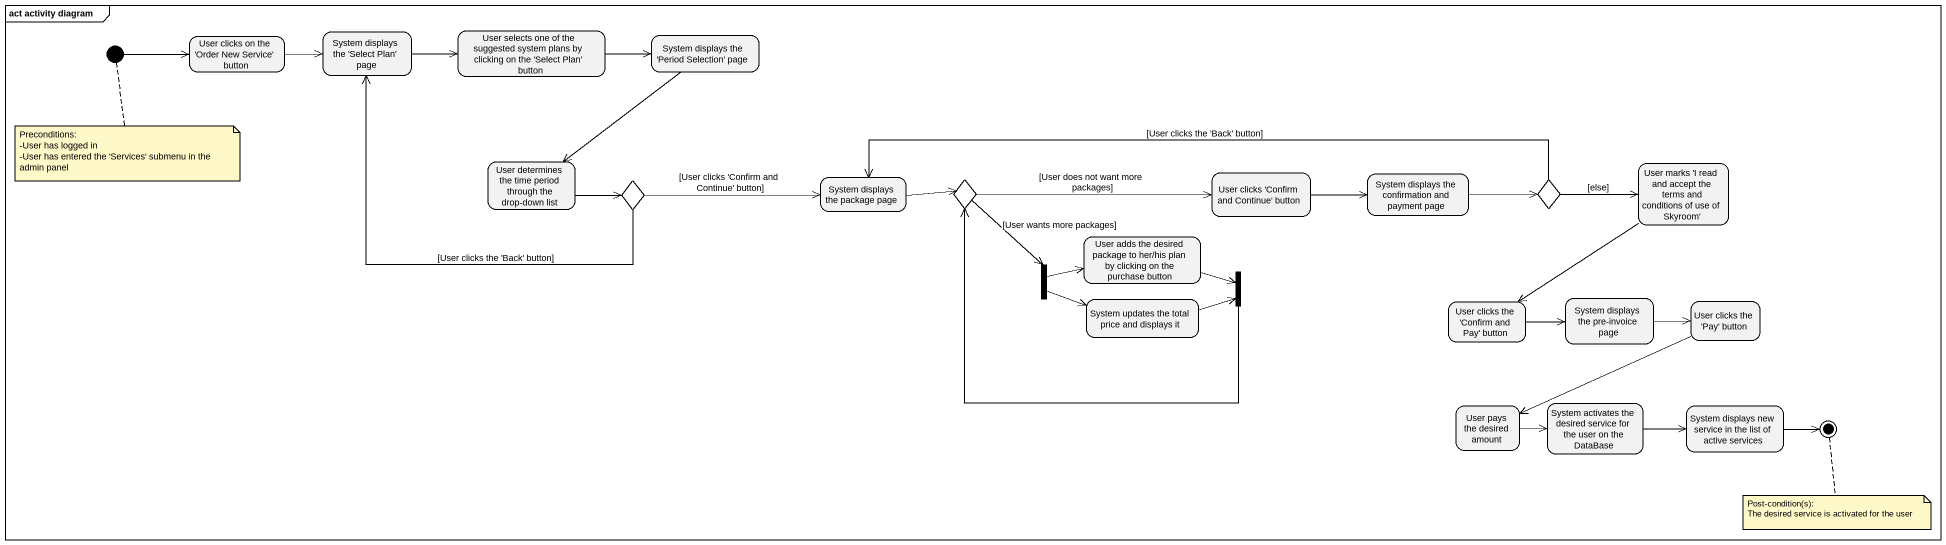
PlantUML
@startuml
mainframe act activity diagram
hide empty description
state "System displays the 'Select Plan' page" as System_displays_the_Select
state "User selects one of the suggested system plans by clicking on the 'Select Plan' button" as User_selects_one_of_the
state initial1 <<start>>
state "User clicks on the 'Order New Service' button" as User_clicks_on_the_Order
state "System displays the 'Period Selection' page" as System_displays_the_Period
state "User determines the time period through the drop-down list" as User_determines_the_time
state choice1 <<choice>>
state "System displays the package page" as System_displays_the_package
state choice2 <<choice>>
state "User clicks 'Confirm and Continue' button" as User_clicks_Confirm_and
state "System displays the confirmation and payment page" as System_displays_the
state choice3 <<choice>>
state "User marks 'I read and accept the terms and conditions of use of Skyroom'" as User_marks_I_read_and
state fork1 <<fork>>
state "User adds the desired package to her/his plan by clicking on the purchase button" as User_adds_the_desired
state "System updates the total price and displays it" as System_updates_the_total
state fork2 <<join>>
state "User clicks the 'Confirm and Pay' button" as User_clicks_the_Confirm_and
state "System displays the pre-invoice page" as System_displays_the_pre
state "User clicks the 'Pay' button" as User_clicks_the_Pay_button
state "User pays the desired amount" as User_pays_the_desired_amount
state "System activates the desired service for the user on the DataBase" as System_activates_the
state "System displays new service in the list of active services" as System_displays_new_service
state final1 <<end>>
System_displays_the_Select -right-> User_selects_one_of_the
User_selects_one_of_the -right-> System_displays_the_Period
initial1 -right-> User_clicks_on_the_Order
User_clicks_on_the_Order -right-> System_displays_the_Select
System_displays_the_Period --> User_determines_the_time
User_determines_the_time -right-> choice1
choice1 -left-> System_displays_the_Select : [User clicks the 'Back' button]
choice1 -right-> System_displays_the_package : [User clicks 'Confirm and Continue' button]
System_displays_the_package -right-> choice2
choice2 -right-> User_clicks_Confirm_and : [User does not want more packages]
choice2 --> fork1 : [User wants more packages]
User_clicks_Confirm_and -right-> System_displays_the
System_displays_the -right-> choice3
choice3 -left-> System_displays_the_package : [User clicks the 'Back' button]
choice3 -right-> User_marks_I_read_and : [else]
User_marks_I_read_and --> User_clicks_the_Confirm_and
fork1 -right-> User_adds_the_desired
fork1 -right-> System_updates_the_total
User_adds_the_desired -right-> fork2
System_updates_the_total -right-> fork2
fork2 -left-> choice2
User_clicks_the_Confirm_and -right-> System_displays_the_pre
System_displays_the_pre -right-> User_clicks_the_Pay_button
User_clicks_the_Pay_button -left-> User_pays_the_desired_amount
User_pays_the_desired_amount -right-> System_activates_the
System_activates_the -right-> System_displays_new_service
System_displays_new_service -right-> final1
note bottom of initial1
  Preconditions:
  -User has logged in
  -User has entered the 'Services' submenu in the admin panel
end note
note bottom of final1
  Post-condition(s):
  The desired service is activated for the user
end note
@enduml
